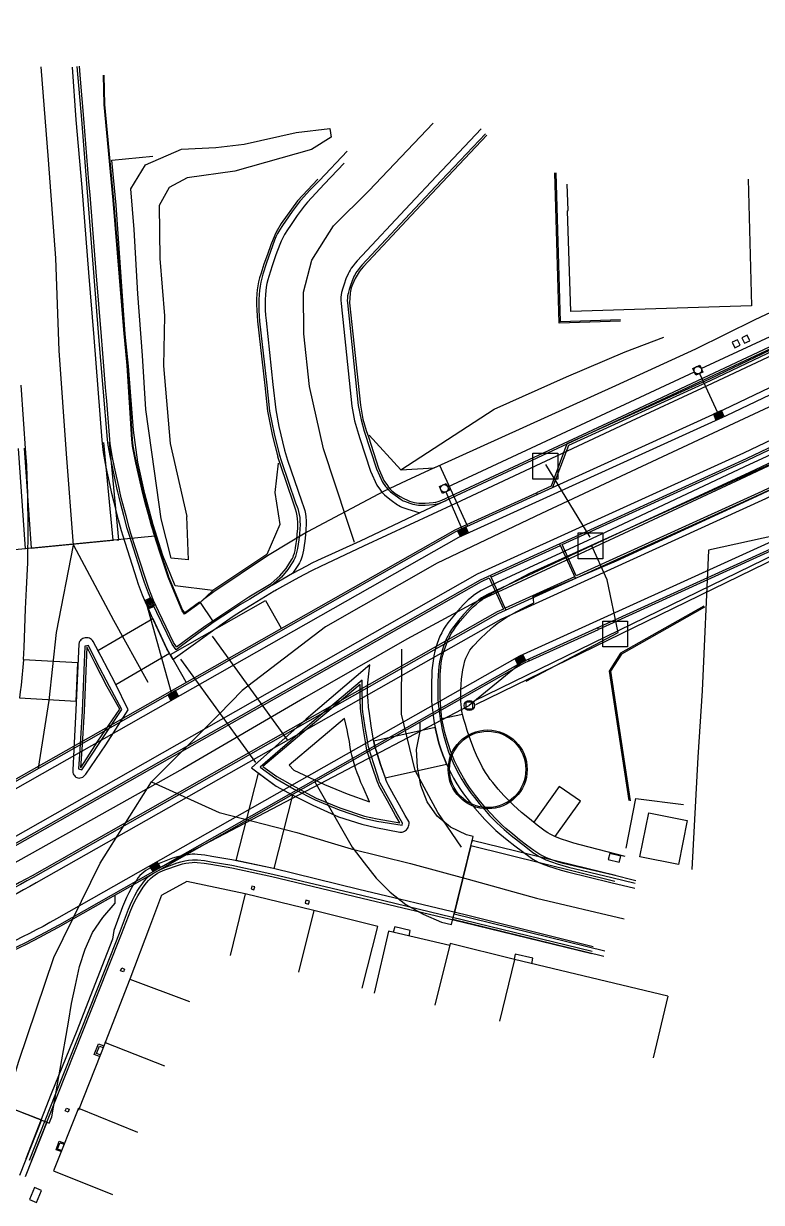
# Model space of a CAD drawing. Header units: millimetres. Extents: x 229854 to 231132, y 144419 to 144704.
# Drawn here: x 230903.6 to 230961.6, y 144539.5 to 144632.2 of the extents above; entities that cross this region are included whole.
import ezdxf

# ---------------------------------------------------------------- set-up
doc = ezdxf.new("R2010")
doc.units = ezdxf.units.MM
for name, color, linetype in [('Fond de plan1', 7, 'Continuous'), ('G - Bde contrebutage', 191, 'Continuous'), ('G - Bordure', 40, 'Continuous'), ('G - CV', 151, 'Continuous'), ('G - Eg2302 - Av', 1, 'Continuous'), ('G - Egout Ext', 134, 'Continuous'), ('G - Egout_EP', 5, 'Continuous'), ('G - Elec - CT', 62, 'Continuous'), ('G - Elec - gaine', 191, 'Continuous'), ('G - FE', 160, 'Continuous'), ('G - revêtement', 252, 'Continuous')]:
    doc.layers.add(name, color=color, linetype=linetype)

msp = doc.modelspace()

# ---------------------------------------------------------------- linework, layer by layer
at = {"layer": 'Fond de plan1'}
for points in [[(230930.772, 144599.841), (230933.266, 144597.113), (230935.87, 144597.249), (230950.134, 144603.734), (230956.421, 144606.608), (230961.1, 144608.925), (230970.25, 144613.21), (230976.084, 144615.968), (230978.22, 144616.982), (230980.353, 144618.002), (230981.049, 144618.339), (230981.741, 144618.682), (230986.482, 144621.057), (230986.735, 144621.184), (230987.004, 144621.321), (230993.024, 144624.432), (230993.951, 144624.921), (230994.87, 144625.427), (230997.244, 144626.769), (230999.61, 144628.126), (231008.423, 144633.222), (231014.998, 144637.038), (231023.722, 144642.141)], [(230930.772, 144599.841), (230933.266, 144597.113), (230935.87, 144597.249), (230950.134, 144603.734), (230956.421, 144606.608), (230961.1, 144608.925), (230970.25, 144613.21), (230976.084, 144615.968), (230978.22, 144616.982), (230980.353, 144618.002), (230981.049, 144618.339), (230981.741, 144618.682), (230986.482, 144621.057), (230986.735, 144621.184), (230987.004, 144621.321), (230993.024, 144624.432), (230993.951, 144624.921), (230994.87, 144625.427), (230997.244, 144626.769), (230999.61, 144628.126), (231008.423, 144633.222), (231014.998, 144637.038), (231023.722, 144642.141)], [(230907.538, 144591.17), (230906.992, 144598.356), (230906.42, 144606.476), (230906.152, 144613.731), (230905.582, 144621.471), (230904.987, 144628.771)], [(230962.501, 144606.135), (230956.877, 144603.493), (230951.351, 144600.933), (230937.552, 144594.454), (230930.324, 144591.094), (230926.956, 144589.502), (230926.291, 144589.183), (230925.63, 144588.855), (230925.284, 144588.676), (230924.942, 144588.488), (230923.498, 144587.672), (230923.381, 144587.605), (230923.302, 144587.558), (230921.592, 144586.525), (230920.875, 144586.08), (230920.168, 144585.618), (230919.218, 144584.969), (230918.279, 144584.303), (230917.112, 144583.461), (230915.376, 144582.189), (230914.864, 144583.024), (230913.663, 144585.636), (230913.423, 144586.17), (230913.193, 144586.707), (230912.972, 144587.249), (230912.81, 144587.669), (230912.657, 144588.093), (230912.515, 144588.52), (230911.435, 144591.901), (230911.311, 144592.32), (230911.082, 144593.167), (230910.86, 144594.016), (230910.705, 144594.636), (230910.556, 144595.257), (230910.502, 144595.502), (230910.113, 144597.323), (230910.001, 144597.895), (230909.906, 144598.469), (230909.843, 144598.948), (230909.797, 144599.429), (230909.168, 144607.512), (230908.735, 144612.612), (230908.208, 144619.299), (230907.758, 144624.605), (230907.466, 144628.768)], [(230962.298, 144606.619), (230956.652, 144603.975), (230951.122, 144601.363), (230936.828, 144594.69), (230934.749, 144593.73), (230930.052, 144591.493), (230926.705, 144589.97), (230926.266, 144589.763), (230925.832, 144589.545), (230925.288, 144589.254), (230924.75, 144588.952), (230923.23, 144588.077), (230923.132, 144588.019), (230923.072, 144587.983), (230921.385, 144586.951), (230920.672, 144586.509), (230919.964, 144586.06), (230919.261, 144585.603), (230918.837, 144585.32), (230918.418, 144585.029), (230918.004, 144584.73), (230916.825, 144583.864), (230915.594, 144582.949), (230915.281, 144583.389), (230914.095, 144585.888), (230913.861, 144586.394), (230913.637, 144586.905), (230913.423, 144587.419), (230913.264, 144587.827), (230913.115, 144588.238), (230912.977, 144588.652), (230911.909, 144592.015), (230911.764, 144592.503), (230911.491, 144593.504), (230911.226, 144594.506), (230911.116, 144594.946), (230911.013, 144595.387), (230910.978, 144595.547), (230910.599, 144597.348), (230910.425, 144598.199), (230910.263, 144599.053), (230910.229, 144599.264), (230910.206, 144599.477), (230909.536, 144607.568), (230909.132, 144612.617), (230908.604, 144619.28), (230908.183, 144624.645), (230907.82, 144628.804)], [(230915.398, 144583.519), (230914.241, 144585.933), (230914.03, 144586.386), (230913.829, 144586.844), (230913.639, 144587.306), (230913.46, 144587.773), (230913.291, 144588.244), (230913.133, 144588.719), (230912.056, 144592.109), (230911.92, 144592.567), (230911.665, 144593.497), (230911.417, 144594.429), (230911.295, 144594.912), (230911.179, 144595.396), (230911.142, 144595.565), (230910.768, 144597.326), (230910.614, 144598.087), (230910.475, 144598.851), (230910.427, 144599.173), (230910.394, 144599.496), (230910.149, 144602.534), (230910.052, 144603.569), (230909.813, 144606.578), (230909.741, 144607.588), (230909.322, 144612.678), (230908.847, 144618.725), (230908.755, 144619.755), (230908.361, 144624.723), (230908.087, 144627.816), (230908.012, 144628.833)], [(230916.085, 144586.016), (230915.61, 144587.148), (230915.296, 144587.901), (230914.988, 144588.658), (230914.924, 144588.824), (230914.866, 144588.992), (230914.356, 144590.549), (230913.852, 144592.107), (230913.76, 144592.401), (230913.673, 144592.697), (230913.42, 144593.599), (230913.173, 144594.504), (230913.033, 144595.041), (230912.899, 144595.58), (230912.846, 144595.81), (230912.437, 144597.659), (230912.301, 144598.313), (230912.178, 144598.97), (230912.14, 144599.227), (230912.117, 144599.486), (230911.75, 144605.302), (230911.491, 144608.098), (230910.661, 144618.308), (230909.958, 144625.823), (230909.906, 144628.122)], [(230916.133, 144586.036), (230915.658, 144587.168), (230915.344, 144587.921), (230915.036, 144588.677), (230914.973, 144588.842), (230914.915, 144589.009), (230914.406, 144590.565), (230913.902, 144592.123), (230913.81, 144592.416), (230913.723, 144592.711), (230913.47, 144593.613), (230913.223, 144594.517), (230913.083, 144595.054), (230912.95, 144595.592), (230912.897, 144595.821), (230912.488, 144597.67), (230912.352, 144598.323), (230912.229, 144598.979), (230912.192, 144599.233), (230912.169, 144599.49), (230911.802, 144605.306), (230911.543, 144608.103), (230910.713, 144618.312), (230910.009, 144625.826), (230909.958, 144628.123)], [(230916.579, 144590.037), (230915.205, 144590.153), (230914.431, 144593.263), (230913.905, 144596.991), (230913.225, 144601.844), (230912.958, 144606.096), (230912.583, 144610.934), (230912.299, 144616.001), (230912.04, 144619.186), (230913.196, 144621.077), (230916.027, 144622.324), (230918.725, 144622.455), (230920.938, 144622.697), (230925.042, 144623.618), (230927.67, 144623.937)], [(230927.67, 144623.937), (230927.785, 144623.248), (230926.237, 144622.277), (230920.223, 144620.573), (230916.46, 144620.07), (230915.055, 144619.287), (230914.282, 144617.874), (230914.315, 144613.726), (230914.679, 144609.198), (230914.598, 144605.286), (230915.141, 144599.172), (230916.453, 144593.441)], [(230929.607, 144591.395), (230929.035, 144593.112), (230927.187, 144598.765), (230926.067, 144603.668), (230925.646, 144607.786), (230925.603, 144611.065), (230926.266, 144613.596), (230927.957, 144616.285), (230930.751, 144619.045), (230935.788, 144624.344)], [(230939.562, 144623.9), (230936.065, 144620.18), (230933.977, 144617.989), (230929.833, 144613.532), (230929.666, 144613.344), (230929.507, 144613.148), (230929.357, 144612.946), (230929.267, 144612.808), (230929.186, 144612.665), (230929.115, 144612.516), (230928.946, 144612.11), (230928.793, 144611.697), (230928.689, 144611.378), (230928.6, 144611.054), (230928.564, 144610.868), (230928.546, 144610.68), (230928.543, 144610.432), (230928.56, 144610.184), (230929.404, 144602.104), (230929.626, 144600.946), (230929.918, 144599.914), (230930.03, 144599.575), (230930.884, 144597.012), (230931.368, 144595.9), (230931.649, 144595.5), (230931.735, 144595.387), (230931.831, 144595.282), (230931.981, 144595.137), (230932.14, 144595.001), (230932.501, 144594.721), (230933.003, 144594.36), (230933.111, 144594.29), (230933.225, 144594.229), (230933.343, 144594.175), (230933.579, 144594.084), (230933.818, 144594.001), (230934.06, 144593.927), (230934.749, 144593.73)], [(231007.217, 144623.541), (230999.4, 144619.505), (230983.911, 144612.273), (230975.995, 144608.569), (230968.046, 144604.793), (230960.214, 144601.12), (230952.185, 144597.37), (230944.316, 144593.681), (230936.114, 144589.777), (230927.331, 144584.759), (230920.786, 144579.763), (230918.97, 144577.89), (230913.668, 144572.591), (230918.987, 144570.169), (230925.079, 144568.589), (230929.362, 144567.316), (230934.026, 144566.171), (230938.539, 144564.917), (230943.903, 144563.433), (230950.812, 144561.822)], [(230939.913, 144623.528), (230936.43, 144619.845), (230934.36, 144617.643), (230930.203, 144613.189), (230930.061, 144613.03), (230929.926, 144612.865), (230929.798, 144612.694), (230929.723, 144612.582), (230929.656, 144612.464), (230929.597, 144612.343), (230929.44, 144611.966), (230929.297, 144611.583), (230929.196, 144611.274), (230929.11, 144610.96), (230929.074, 144610.78), (230929.053, 144610.597), (230929.049, 144610.413), (230929.06, 144610.231), (230929.909, 144602.169), (230930.129, 144601.034), (230930.366, 144600.147), (230931.35, 144597.191), (230931.805, 144596.145), (230932.051, 144595.795), (230932.119, 144595.707), (230932.188, 144595.63), (230932.317, 144595.507), (230932.455, 144595.388), (230932.799, 144595.121), (230933.283, 144594.773), (230933.366, 144594.72), (230933.447, 144594.675), (230933.536, 144594.635), (230933.75, 144594.552), (230933.972, 144594.475), (230934.201, 144594.405), (230934.646, 144594.33), (230935.167, 144594.328), (230935.822, 144594.379), (230936.228, 144594.468), (230936.828, 144594.69)], [(230940.013, 144623.412), (230936.516, 144619.705), (230934.461, 144617.526), (230930.317, 144613.087), (230930.144, 144612.888), (230929.987, 144612.676), (230929.823, 144612.419), (230929.675, 144612.152), (230929.56, 144611.913), (230929.456, 144611.67), (230929.364, 144611.421), (230929.322, 144611.28), (230929.292, 144611.136), (230929.274, 144610.989), (230929.214, 144610.232), (230930.076, 144602.19), (230930.282, 144601.081), (230930.525, 144600.196), (230930.706, 144599.692), (230931.508, 144597.239), (230931.917, 144596.256), (230932.196, 144595.861), (230932.295, 144595.73), (230932.403, 144595.606), (230932.52, 144595.49), (230932.649, 144595.377), (230932.785, 144595.273), (230932.928, 144595.178), (230933.205, 144595.015), (230933.488, 144594.862), (230933.777, 144594.722), (230933.947, 144594.651), (230934.121, 144594.593), (230934.298, 144594.547), (230934.478, 144594.514), (230934.659, 144594.494), (230934.84, 144594.487), (230935.161, 144594.492), (230935.481, 144594.51), (230935.8, 144594.541), (230935.992, 144594.573), (230936.179, 144594.624), (230936.474, 144594.73), (230936.763, 144594.854), (230951.025, 144601.497), (230956.59, 144604.124), (230962.226, 144606.765)], [(230929.034, 144622.159), (230926.857, 144619.86), (230926.118, 144619.076), (230925.383, 144618.288), (230925.317, 144618.213), (230925.255, 144618.135), (230924.716, 144617.401), (230924.188, 144616.659), (230923.948, 144616.304), (230923.719, 144615.942), (230923.575, 144615.688), (230923.447, 144615.425), (230923.336, 144615.155), (230923.012, 144614.268), (230922.705, 144613.375), (230922.415, 144612.476), (230922.326, 144612.165), (230922.252, 144611.851), (230922.192, 144611.533), (230922.147, 144611.213), (230922.117, 144610.891), (230922.096, 144610.473), (230922.089, 144610.055), (230922.098, 144609.637), (230922.121, 144609.219), (230922.16, 144608.803), (230922.719, 144603.76), (230922.934, 144601.723), (230923.293, 144599.929), (230923.697, 144598.34), (230923.887, 144597.769), (230924.985, 144594.52), (230925.156, 144594.055), (230925.225, 144593.828), (230925.277, 144593.596), (230925.311, 144593.361), (230925.333, 144593.067), (230925.337, 144592.772), (230925.322, 144592.477), (230925.283, 144592.037), (230925.235, 144591.599), (230925.192, 144591.265), (230925.139, 144590.933), (230925.097, 144590.718), (230925.042, 144590.506), (230924.976, 144590.297), (230924.919, 144590.15), (230924.851, 144590.009), (230924.772, 144589.873), (230924.389, 144589.271), (230923.881, 144588.678), (230923.132, 144588.019)], [(230923.63, 144597.638), (230923.353, 144595.324), (230923.743, 144592.796), (230922.718, 144590.441), (230918.484, 144587.611), (230915.523, 144587.99), (230914.564, 144590.37), (230913.792, 144592.793), (230913.133, 144595.231), (230912.584, 144597.7), (230912.249, 144600.225), (230911.861, 144605.262), (230911.608, 144607.778), (230910.88, 144617.903), (230910.556, 144621.449), (230913.77, 144621.767)], [(230928.81, 144621.211), (230927.229, 144619.55), (230926.573, 144618.853), (230925.924, 144618.148), (230925.794, 144617.998), (230925.672, 144617.841), (230925.123, 144617.085), (230924.585, 144616.321), (230924.344, 144615.961), (230924.115, 144615.594), (230923.976, 144615.346), (230923.852, 144615.09), (230923.744, 144614.827), (230923.44, 144613.993), (230923.153, 144613.152), (230922.881, 144612.307), (230922.802, 144612.029), (230922.737, 144611.748), (230922.685, 144611.463), (230922.646, 144611.177), (230922.621, 144610.889), (230922.602, 144610.48), (230922.597, 144610.07), (230922.606, 144609.66), (230922.628, 144609.25), (230922.664, 144608.842), (230923.193, 144603.814), (230923.436, 144601.822), (230923.665, 144600.502), (230924.107, 144598.655)], [(230950.514, 144608.788), (230945.703, 144608.643), (230945.353, 144620.459)], [(230950.511, 144608.886), (230945.798, 144608.745), (230945.452, 144620.462)], [(230926.743, 144619.966), (230925.138, 144618.238), (230923.845, 144616.48), (230923.452, 144615.785), (230923.346, 144615.54), (230923.052, 144614.785), (230922.77, 144614.026), (230922.502, 144613.261), (230922.248, 144612.492), (230922.158, 144612.187), (230922.083, 144611.879), (230922.024, 144611.568), (230921.979, 144611.254), (230921.95, 144610.938), (230921.928, 144610.509), (230921.922, 144610.08), (230921.931, 144609.651), (230921.956, 144609.223), (230921.996, 144608.796), (230922.561, 144603.731), (230922.787, 144601.71), (230923.18, 144599.739), (230923.587, 144598.121)], [(230960.549, 144619.96), (230960.802, 144609.985), (230946.601, 144609.557), (230946.359, 144617.456), (230946.4, 144617.494), (230946.336, 144619.573)], [(230933.266, 144597.113), (230940.596, 144601.873), (230946.283, 144604.428), (230950.875, 144606.385), (230953.917, 144607.531)], [(230903.605, 144582.202), (230903.657, 144583.14), (230903.778, 144586.169), (230903.846, 144587.74), (230903.926, 144589.309), (230903.947, 144589.787), (230903.955, 144590.265), (230903.966, 144592.155), (230903.966, 144592.24), (230903.966, 144592.405), (230903.944, 144595.256), (230903.933, 144595.901), (230903.91, 144596.546), (230903.863, 144597.482), (230903.804, 144598.417), (230903.435, 144603.759)], [(230968.359, 144601.082), (230960.26, 144597.329), (230949.355, 144592.205), (230940.83, 144588.245), (230939.768, 144587.723), (230939.559, 144587.613), (230939.355, 144587.494), (230939.156, 144587.364), (230938.965, 144587.226), (230938.75, 144587.055), (230938.543, 144586.875), (230938.344, 144586.687), (230938.152, 144586.491), (230937.734, 144586.029), (230937.331, 144585.555), (230936.943, 144585.069), (230936.767, 144584.825), (230936.607, 144584.569), (230936.464, 144584.304), (230936.332, 144584.024), (230936.213, 144583.738), (230936.108, 144583.447), (230936.017, 144583.151), (230935.939, 144582.852), (230935.859, 144582.476), (230935.792, 144582.098), (230935.74, 144581.718), (230935.702, 144581.336), (230935.679, 144580.952), (230935.661, 144580.414), (230935.655, 144579.875), (230935.66, 144579.336), (230935.673, 144578.966), (230935.697, 144578.597), (230935.732, 144578.228), (230935.785, 144577.807), (230935.85, 144577.387), (230935.927, 144576.969), (230936.023, 144576.517), (230936.13, 144576.068), (230936.25, 144575.621), (230936.39, 144575.159), (230936.549, 144574.703), (230936.726, 144574.255), (230936.921, 144573.813), (230937.152, 144573.341), (230937.401, 144572.878), (230937.667, 144572.424), (230937.949, 144571.98), (230938.186, 144571.635), (230938.433, 144571.297), (230938.691, 144570.966), (230939.069, 144570.507), (230939.457, 144570.056), (230939.855, 144569.613), (230940.135, 144569.318), (230940.425, 144569.032), (230940.725, 144568.755), (230941.033, 144568.489), (230941.614, 144568.013), (230942.203, 144567.548), (230942.801, 144567.094), (230943.406, 144566.65), (230943.63, 144566.499), (230943.863, 144566.363), (230944.105, 144566.242), (230944.353, 144566.136), (230944.845, 144565.954), (230945.343, 144565.788), (230945.846, 144565.638), (230946.353, 144565.504), (230949.761, 144564.665), (230951.631, 144564.208)], [(230968.588, 144600.647), (230960.646, 144596.906), (230949.528, 144591.739), (230941.186, 144587.83), (230940.051, 144587.296), (230939.82, 144587.176), (230939.598, 144587.041), (230939.387, 144586.889), (230939.11, 144586.662), (230938.844, 144586.421), (230938.592, 144586.167), (230938.186, 144585.721), (230937.794, 144585.262), (230937.417, 144584.792), (230937.242, 144584.552), (230937.084, 144584.301), (230936.941, 144584.041), (230936.817, 144583.781), (230936.705, 144583.516), (230936.605, 144583.245), (230936.517, 144582.971), (230936.442, 144582.692), (230936.365, 144582.35), (230936.301, 144582.005), (230936.251, 144581.658), (230936.213, 144581.309), (230936.188, 144580.96), (230936.168, 144580.452), (230936.159, 144579.944), (230936.161, 144579.436), (230936.172, 144579.073), (230936.195, 144578.71), (230936.229, 144578.348), (230936.28, 144577.94), (230936.342, 144577.534), (230936.416, 144577.129), (230936.509, 144576.686), (230936.613, 144576.246), (230936.729, 144575.809), (230936.863, 144575.365), (230937.013, 144574.926), (230937.18, 144574.493), (230937.364, 144574.067), (230937.575, 144573.626), (230937.802, 144573.192), (230938.045, 144572.768), (230938.304, 144572.353), (230938.536, 144572.007), (230938.779, 144571.669), (230939.033, 144571.34), (230939.421, 144570.864), (230939.82, 144570.397), (230940.229, 144569.939), (230940.504, 144569.646), (230940.789, 144569.362), (230941.082, 144569.087), (230941.384, 144568.821), (230941.935, 144568.358), (230942.495, 144567.904), (230943.063, 144567.46), (230943.638, 144567.026), (230943.877, 144566.859), (230944.127, 144566.708), (230944.385, 144566.572), (230944.651, 144566.453), (230945.086, 144566.284), (230945.526, 144566.131), (230945.972, 144565.996), (230946.423, 144565.878), (230949.836, 144565.057), (230951.676, 144564.617)], [(230951.717, 144564.81), (230949.863, 144565.268), (230946.466, 144566.057), (230946.014, 144566.171), (230945.567, 144566.303), (230945.126, 144566.452), (230944.691, 144566.618), (230944.429, 144566.733), (230944.176, 144566.865), (230943.932, 144567.012), (230943.698, 144567.175), (230943.139, 144567.598), (230942.588, 144568.03), (230942.045, 144568.472), (230941.509, 144568.923), (230941.213, 144569.186), (230940.924, 144569.457), (230940.645, 144569.738), (230940.374, 144570.026), (230939.945, 144570.508), (230939.526, 144570.999), (230939.119, 144571.5), (230938.881, 144571.809), (230938.655, 144572.128), (230938.44, 144572.454), (230938.179, 144572.883), (230937.933, 144573.32), (230937.701, 144573.766), (230937.484, 144574.219), (230937.312, 144574.615), (230937.156, 144575.018), (230937.015, 144575.426), (230936.89, 144575.84), (230936.725, 144576.452), (230936.572, 144577.067), (230936.524, 144577.294), (230936.488, 144577.524), (230936.453, 144577.815), (230936.398, 144578.364), (230936.364, 144578.815), (230936.348, 144579.267), (230936.342, 144580.124), (230936.353, 144580.981), (230936.367, 144581.293), (230936.394, 144581.604), (230936.435, 144581.914), (230936.489, 144582.222), (230936.556, 144582.527), (230936.635, 144582.823), (230936.727, 144583.114), (230936.831, 144583.401), (230936.948, 144583.683), (230937.078, 144583.96), (230937.222, 144584.229), (230937.383, 144584.488), (230937.561, 144584.737), (230937.928, 144585.2), (230938.309, 144585.651), (230938.706, 144586.089), (230938.943, 144586.33), (230939.192, 144586.557), (230939.453, 144586.772), (230939.641, 144586.907), (230939.839, 144587.027), (230940.045, 144587.132), (230941.246, 144587.684), (230960.353, 144596.571), (230968.641, 144600.492)], [(230915.634, 144583.193), (230916.742, 144584.005), (230917.947, 144584.879), (230921.313, 144587.109), (230923.058, 144588.173), (230923.75, 144588.78), (230924.254, 144589.348), (230924.674, 144590.022), (230924.736, 144590.13), (230924.789, 144590.244), (230924.832, 144590.361), (230924.892, 144590.567), (230924.943, 144590.775), (230924.983, 144590.986), (230925.032, 144591.302), (230925.073, 144591.62), (230925.12, 144592.051), (230925.158, 144592.483), (230925.171, 144592.735), (230925.167, 144592.988), (230925.147, 144593.24), (230925.11, 144593.501), (230925.057, 144593.759), (230924.989, 144594.014), (230924.824, 144594.474), (230923.813, 144597.498), (230923.587, 144598.121)], [(230924.107, 144598.655), (230924.358, 144597.865), (230925.461, 144594.67), (230925.634, 144594.146), (230925.706, 144593.901), (230925.759, 144593.652), (230925.794, 144593.4), (230925.816, 144593.088), (230925.819, 144592.774), (230925.803, 144592.461), (230925.76, 144591.984), (230925.708, 144591.507), (230925.66, 144591.147), (230925.604, 144590.788), (230925.557, 144590.554), (230925.498, 144590.323), (230925.426, 144590.095), (230925.367, 144589.945), (230925.296, 144589.8), (230925.213, 144589.662), (230924.75, 144588.952)], [(230950.874, 144566.709), (230947.336, 144567.633), (230946.849, 144567.768), (230946.367, 144567.917), (230945.889, 144568.081), (230945.417, 144568.26), (230945.202, 144568.353), (230944.994, 144568.459), (230944.793, 144568.58), (230944.601, 144568.713), (230943.974, 144569.186), (230943.356, 144569.672), (230942.747, 144570.169), (230942.426, 144570.446), (230942.114, 144570.735), (230941.813, 144571.034), (230941.355, 144571.518), (230940.91, 144572.012), (230940.476, 144572.517), (230940.273, 144572.773), (230940.083, 144573.039), (230939.906, 144573.315), (230939.684, 144573.698), (230939.477, 144574.09), (230939.287, 144574.49), (230939.047, 144575.042), (230938.824, 144575.601), (230938.617, 144576.167), (230938.465, 144576.621), (230938.324, 144577.078), (230938.213, 144577.472), (230938.113, 144577.869), (230938.058, 144578.132), (230938.016, 144578.397), (230937.987, 144578.664), (230937.971, 144578.932), (230937.964, 144579.363), (230937.971, 144579.794), (230937.99, 144580.224), (230938.024, 144580.654), (230938.066, 144581.016), (230938.126, 144581.376), (230938.203, 144581.733), (230938.296, 144582.085), (230938.37, 144582.306), (230938.46, 144582.521), (230938.566, 144582.729), (230938.687, 144582.928), (230938.805, 144583.09), (230938.937, 144583.243), (230939.462, 144583.786), (230939.999, 144584.318), (230940.267, 144584.566), (230940.546, 144584.801), (230940.835, 144585.024), (230941.134, 144585.234), (230941.541, 144585.496), (230941.956, 144585.745), (230942.38, 144585.979), (230942.811, 144586.2), (230943.714, 144586.642), (230943.655, 144587.179), (230950.2, 144589.954), (230961.214, 144595.022), (230969.262, 144598.821)], [(230923.63, 144597.638), (230923.353, 144595.324), (230923.743, 144592.796), (230922.718, 144590.441), (230918.484, 144587.611), (230917.486, 144586.665)], [(230916.579, 144590.037), (230916.453, 144593.441)], [(230970.027, 144593.156), (230964.932, 144592.443), (230957.426, 144590.786), (230956.926, 144579.739)], [(230906.196, 144584.309), (230907.538, 144591.17), (230910.672, 144585.29), (230913.38, 144580.419)], [(230916.085, 144586.016), (230916.247, 144585.775)], [(230916.127, 144586.051), (230916.26, 144585.865)], [(230916.247, 144585.775), (230917.486, 144586.665)], [(230916.261, 144585.866), (230917.448, 144586.719)], [(230917.486, 144586.665), (230918.469, 144585.236)], [(230904.782, 144573.649), (230905.626, 144578.984), (230906.196, 144584.309)], [(230915.634, 144583.193), (230915.398, 144583.519)], [(230924.345, 144575.889), (230918.47, 144584.027)], [(230921.853, 144574.09), (230915.978, 144582.228)], [(230938.024, 144567.436), (230936.156, 144570.157), (230934.387, 144573.471), (230933.312, 144577.901), (230933.326, 144583.002)], [(230956.926, 144579.739), (230956.589, 144574.518)], [(230938.113, 144577.869), (230936.488, 144577.524)], [(230956.589, 144574.518), (230956.106, 144565.68)], [(230900.941, 144543.108), (230903.253, 144550.631), (230905.994, 144558.767), (230909.626, 144566.182), (230913.668, 144572.591)], [(230945.381, 144568.275), (230947.378, 144571.061), (230945.696, 144572.221), (230943.698, 144569.402)], [(230950.954, 144567.369), (230951.725, 144571.257), (230955.464, 144570.806)], [(230948.365, 144559.62), (230938.297, 144562.123), (230929.944, 144564.112), (230923.264, 144565.767), (230919.972, 144566.457), (230918.41, 144566.722), (230917.849, 144566.808), (230917.286, 144566.876), (230917.075, 144566.888), (230916.865, 144566.882), (230916.549, 144566.851), (230916.235, 144566.804), (230915.924, 144566.742), (230915.616, 144566.664), (230915.313, 144566.57), (230914.917, 144566.429), (230914.528, 144566.272), (230914.144, 144566.101), (230913.768, 144565.916), (230913.398, 144565.716), (230913.224, 144565.608), (230913.058, 144565.487), (230912.903, 144565.354), (230912.758, 144565.209), (230912.624, 144565.053), (230912.503, 144564.888), (230912.285, 144564.55), (230912.08, 144564.204), (230911.888, 144563.851), (230911.711, 144563.49), (230911.547, 144563.123), (230911.398, 144562.749), (230910.697, 144560.889), (230910.604, 144560.215), (230909.767, 144558.062), (230907.798, 144553.008), (230905.797, 144548.057), (230903.781, 144542.939)], [(230904.08, 144542.853), (230906.148, 144548.08), (230908.111, 144553.005), (230910.082, 144557.965), (230911.159, 144560.671), (230911.869, 144562.569), (230912.014, 144562.931), (230912.176, 144563.286), (230912.353, 144563.634), (230912.546, 144563.974), (230912.754, 144564.304), (230912.977, 144564.624), (230913.119, 144564.804), (230913.275, 144564.972), (230913.444, 144565.127), (230913.624, 144565.269), (230913.814, 144565.396), (230914.014, 144565.508), (230914.421, 144565.705), (230914.835, 144565.887), (230915.255, 144566.052), (230915.682, 144566.202), (230915.975, 144566.29), (230916.273, 144566.36), (230916.574, 144566.414), (230916.877, 144566.451), (230917.079, 144566.46), (230917.282, 144566.45), (230917.822, 144566.387), (230918.361, 144566.304), (230919.991, 144566.025), (230923.187, 144565.334), (230930.179, 144563.674), (230938.174, 144561.737), (230948.29, 144559.271)], [(230904.239, 144542.797), (230906.296, 144547.994), (230908.269, 144552.944), (230910.227, 144557.911), (230911.312, 144560.613), (230912.048, 144562.483), (230912.209, 144562.866), (230912.387, 144563.24), (230912.583, 144563.606), (230912.795, 144563.963), (230913.024, 144564.309), (230913.268, 144564.644), (230913.418, 144564.824), (230913.582, 144564.99), (230913.759, 144565.142), (230913.948, 144565.279), (230914.148, 144565.399), (230914.357, 144565.502), (230914.726, 144565.659), (230915.099, 144565.803), (230915.477, 144565.936), (230915.859, 144566.057), (230916.105, 144566.124), (230916.353, 144566.178), (230916.604, 144566.22), (230916.857, 144566.25), (230917.054, 144566.258), (230917.251, 144566.248), (230917.794, 144566.183), (230918.335, 144566.099), (230919.985, 144565.814), (230923.128, 144565.134), (230930.218, 144563.446), (230938.159, 144561.541), (230948.256, 144559.078)], [(230930.222, 144556.351), (230931.44, 144561.201), (230926.42, 144562.461), (230921.032, 144563.786), (230916.452, 144564.745), (230914.487, 144563.665)], [(230914.459, 144563.658), (230913.515, 144561.166), (230911.976, 144557.057), (230910.027, 144552.084), (230910.047, 144552.139), (230907.928, 144546.772), (230907.94, 144546.918), (230905.957, 144542.007)], [(230921.032, 144563.786), (230919.838, 144558.93)], [(230926.42, 144562.461), (230925.227, 144557.606)], [(230933.911, 144560.459), (230933.987, 144560.897), (230932.777, 144561.186), (230932.651, 144560.755)], [(230937.094, 144559.709), (230932.298, 144560.838), (230931.152, 144555.971)], [(230937.134, 144559.872), (230935.939, 144555.017)], [(230942.196, 144558.625), (230937.134, 144559.872)], [(230943.555, 144558.282), (230943.622, 144558.726), (230942.241, 144559.033), (230942.166, 144558.633)], [(230942.196, 144558.625), (230941.001, 144553.77)], [(230954.229, 144555.735), (230942.192, 144558.607)], [(230911.976, 144557.057), (230916.658, 144555.303)], [(230954.229, 144555.735), (230953.069, 144550.872)], [(230909.59, 144550.981), (230909.16, 144551.15), (230909.497, 144551.99), (230909.924, 144551.827)], [(230909.641, 144551.11), (230909.34, 144551.228), (230909.574, 144551.812), (230909.873, 144551.698)], [(230910.027, 144552.084), (230914.682, 144550.26)], [(230907.94, 144546.918), (230912.576, 144545.046)], [(230906.565, 144543.514), (230906.172, 144543.65), (230906.424, 144544.321), (230906.83, 144544.169)], [(230906.598, 144543.594), (230906.284, 144543.703), (230906.474, 144544.21), (230906.797, 144544.089)], [(230905.957, 144542.007), (230910.593, 144540.135)]]:
    msp.add_lwpolyline(points, dxfattribs=at)
for points in [[(230959.924, 144606.912), (230959.713, 144607.336), (230959.295, 144607.129), (230959.506, 144606.704)], [(230960.667, 144607.253), (230960.461, 144607.684), (230960.053, 144607.489), (230960.259, 144607.058)], [(230915.083, 144582.667), (230910.876, 144580.217), (230910.816, 144580.342), (230909.719, 144582.43), (230909.461, 144582.912), (230913.763, 144585.418), (230914.864, 144583.024)], [(230911.831, 144578.242), (230910.816, 144580.342), (230909.719, 144582.43), (230909.09, 144583.603), (230909.033, 144583.689), (230908.962, 144583.763), (230908.878, 144583.824), (230908.785, 144583.868), (230908.68, 144583.896), (230908.573, 144583.907), (230908.465, 144583.898), (230908.36, 144583.871), (230908.277, 144583.836), (230908.199, 144583.791), (230908.128, 144583.736), (230908.065, 144583.672), (230908.023, 144583.615), (230907.992, 144583.553), (230907.971, 144583.486), (230907.962, 144583.416), (230907.719, 144578.223), (230907.564, 144575.112), (230907.479, 144573.494), (230907.481, 144573.401), (230907.495, 144573.309), (230907.523, 144573.219), (230907.563, 144573.135), (230907.608, 144573.067), (230907.664, 144573.008), (230907.728, 144572.958), (230907.8, 144572.92), (230907.888, 144572.891), (230907.979, 144572.879), (230908.071, 144572.886), (230908.16, 144572.909), (230908.262, 144572.956), (230908.356, 144573.019), (230908.438, 144573.094), (230908.508, 144573.182), (230910.066, 144575.481)], [(230911.345, 144578.268), (230910.38, 144580.069), (230909.357, 144582.024), (230908.722, 144583.297), (230908.436, 144583.234), (230908.219, 144578.145), (230908.046, 144575.116), (230907.934, 144573.595), (230908.2, 144573.521), (230909.6, 144575.667)], [(230911.172, 144578.279), (230910.189, 144580.041), (230909.232, 144581.882), (230908.594, 144583.191), (230908.386, 144578.14), (230908.199, 144575.092), (230908.089, 144573.715), (230908.145, 144573.724), (230909.451, 144575.773)], [(230907.892, 144581.925), (230903.602, 144582.175), (230903.416, 144580.178), (230903.359, 144579.647), (230903.297, 144579.173), (230907.751, 144578.914)], [(230921.516, 144573.678), (230923.45, 144572.233), (230924.71, 144571.564), (230926.331, 144570.748), (230928.366, 144569.828), (230930.202, 144569.249), (230931.301, 144569.001), (230933.178, 144568.635), (230933.27, 144568.625), (230933.362, 144568.631), (230933.451, 144568.653), (230933.535, 144568.691), (230933.624, 144568.749), (230933.703, 144568.819), (230933.77, 144568.901), (230933.825, 144568.991), (230933.865, 144569.084), (230933.893, 144569.182), (230933.91, 144569.282), (230933.91, 144569.342), (230933.897, 144569.402), (230933.872, 144569.457), (230933.596, 144569.938), (230933.143, 144570.734), (230932.699, 144571.535), (230932.264, 144572.341), (230932.18, 144572.509), (230932.105, 144572.68), (230932.039, 144572.856), (230931.667, 144573.944), (230931.307, 144575.036), (230931.241, 144575.258), (230931.186, 144575.483), (230931.134, 144575.741), (230931.089, 144576.001), (230930.937, 144576.973), (230930.792, 144577.946), (230930.727, 144578.454), (230930.677, 144578.963), (230930.643, 144579.474), (230930.635, 144579.769), (230930.644, 144580.064), (230930.669, 144580.358), (230930.825, 144581.777), (230925.819, 144577.508)], [(230922.2, 144573.743), (230923.429, 144572.853), (230924.871, 144572.012), (230926.534, 144571.153), (230928.416, 144570.37), (230930.333, 144569.729), (230931.365, 144569.477), (230933.361, 144569.165), (230933.382, 144569.325), (230932.997, 144570.013), (230932.316, 144571.241), (230931.644, 144572.474), (230931.591, 144572.583), (230931.548, 144572.696), (230931.2, 144573.753), (230930.864, 144574.813), (230930.791, 144575.067), (230930.728, 144575.325), (230930.661, 144575.652), (230930.601, 144575.981), (230930.455, 144576.861), (230930.317, 144577.742), (230930.279, 144578.043), (230930.256, 144578.346), (230930.231, 144578.963), (230930.222, 144579.581), (230930.219, 144580.574), (230925.913, 144576.953)], [(230922.424, 144573.78), (230923.51, 144572.992), (230924.953, 144572.175), (230926.596, 144571.301), (230928.472, 144570.532), (230930.396, 144569.87), (230931.386, 144569.662), (230933.177, 144569.361), (230932.848, 144569.934), (230932.199, 144571.084), (230931.566, 144572.242), (230931.472, 144572.436), (230931.394, 144572.637), (230931.036, 144573.695), (230930.69, 144574.757), (230930.621, 144574.992), (230930.564, 144575.23), (230930.499, 144575.557), (230930.442, 144575.885), (230930.296, 144576.833), (230930.158, 144577.782), (230930.121, 144578.089), (230930.098, 144578.397), (230930.072, 144578.991), (230930.059, 144579.586), (230930.051, 144580.241), (230925.808, 144576.657)], [(230924.473, 144573.887), (230924.85, 144573.486), (230927.257, 144572.379), (230929.05, 144571.644), (230930.806, 144571.004), (230930.288, 144572.155), (230930.124, 144572.531), (230929.97, 144572.911), (230929.825, 144573.294), (230929.698, 144573.658), (230929.581, 144574.025), (230929.473, 144574.395), (230929.399, 144574.688), (230929.336, 144574.985), (230929.287, 144575.284), (230929.213, 144575.749), (230929.126, 144576.212), (230929.027, 144576.673), (230928.823, 144577.562)], [(230936.854, 144573.966), (230936.726, 144574.255), (230936.549, 144574.703), (230936.39, 144575.159), (230936.25, 144575.621), (230936.13, 144576.068), (230936.023, 144576.517), (230935.952, 144576.85), (230931.127, 144575.784), (230931.134, 144575.741), (230931.186, 144575.483), (230931.241, 144575.258), (230931.307, 144575.036), (230931.667, 144573.944), (230932.024, 144572.899)], [(230924.75, 144571.544), (230923.281, 144565.762), (230923.264, 144565.767), (230920.32, 144566.384), (230922.068, 144573.265), (230923.45, 144572.233), (230924.71, 144571.564)], [(230955.743, 144569.551), (230955.07, 144566.08), (230952.045, 144566.687), (230952.738, 144570.133)], [(230949.545, 144566.47), (230950.417, 144566.26), (230950.533, 144566.743), (230949.662, 144566.953)], [(230921.485, 144564.158), (230921.716, 144564.094), (230921.778, 144564.317), (230921.547, 144564.382)], [(230926.076, 144563.204), (230925.804, 144563.268), (230925.74, 144563.039), (230926.009, 144562.954)], [(230911.231, 144557.716), (230911.327, 144557.947), (230911.54, 144557.864), (230911.455, 144557.635)], [(230906.895, 144546.715), (230906.976, 144546.928), (230907.203, 144546.851), (230907.12, 144546.619)], [(230904.091, 144539.737), (230904.638, 144539.518), (230905.015, 144540.463), (230904.468, 144540.681)]]:
    msp.add_lwpolyline(points, close=True, dxfattribs=at)
at = {"layer": 'G - Bde contrebutage'}
for points in [[(230902.631, 144568.111), (230939.287, 144588.917), (230960.205, 144598.441), (230974.105, 144605.077), (230979.953, 144607.842), (230981.38, 144608.526), (230984.413, 144610.031), (230987.436, 144611.564), (230990.445, 144613.121), (230993.44, 144614.705), (230996.42, 144616.314), (230999.386, 144617.948), (231002.337, 144619.608), (231005.271, 144621.292, -0.002821), (231021.234, 144630.616, -0.007944), (231029.683, 144635.31), (231044.426, 144643.496), (231053.326, 144648.463), (231056.298, 144650.146), (231056.544, 144649.711, -1.000026), (231058.023, 144647.101)], [(230836.337, 144545.309, 0.062957), (230841.948, 144545.671), (230843.008, 144545.975), (230848.098, 144547.751), (230895.164, 144564.176, 0.045148), (230902.878, 144567.677), (230939.515, 144588.471), (230960.416, 144597.988), (230974.32, 144604.625), (230980.168, 144607.39), (230981.6, 144608.077), (230984.638, 144609.584), (230987.664, 144611.119), (230990.677, 144612.678), (230993.675, 144614.264), (230996.659, 144615.875), (230999.629, 144617.511), (231002.584, 144619.174), (231005.522, 144620.86, -0.002821), (231021.484, 144630.183, -0.007947), (231029.922, 144634.871), (231044.669, 144643.059), (231053.572, 144648.027), (231056.544, 144649.711)], [(231058.023, 144647.101), (231055.042, 144645.412), (231046.128, 144640.438), (231031.358, 144632.237, 0.007967), (231022.982, 144627.584, 0.002824), (231007.033, 144618.267), (231004.066, 144616.565), (231001.088, 144614.89), (230998.096, 144613.241), (230995.089, 144611.618), (230992.068, 144610.02), (230989.032, 144608.449), (230985.983, 144606.903), (230982.915, 144605.381), (230981.458, 144604.682), (230975.607, 144601.916), (230961.684, 144595.269), (230940.88, 144585.796), (230904.358, 144565.067, -0.045147), (230896.153, 144561.344), (230849.086, 144544.919), (230843.917, 144543.115, 0.082602), (230837.694, 144540.153)], [(231058.023, 144647.101), (231058.27, 144646.666), (231055.287, 144644.976), (231046.371, 144640.001), (231031.597, 144631.798, 0.00797), (231023.232, 144627.15, 0.002825), (231007.285, 144617.835), (231004.313, 144616.13), (231001.331, 144614.453), (230998.335, 144612.802), (230995.325, 144611.177), (230992.3, 144609.577), (230989.26, 144608.004), (230986.207, 144606.456), (230983.134, 144604.931), (230981.673, 144604.23), (230975.822, 144601.464), (230961.895, 144594.816), (230941.107, 144585.35), (230904.605, 144564.633, -0.045147), (230896.317, 144560.872)]]:
    msp.add_lwpolyline(points, format="xyb", dxfattribs=at)
at = {"layer": 'G - Bordure'}
for points in [[(231063.202, 144645.262), (231063.279, 144645.133), (231060.62, 144643.516), (231057.199, 144641.577), (231048.268, 144636.593), (231033.464, 144628.373, 0.007996), (231025.18, 144623.772, 0.002829), (231009.248, 144614.466), (231006.24, 144612.739), (231003.228, 144611.046), (231000.203, 144609.378), (230997.163, 144607.737), (230994.108, 144606.122), (230991.039, 144604.533), (230987.955, 144602.969), (230984.844, 144601.426), (230983.349, 144600.709), (230977.496, 144597.941), (230963.544, 144591.281), (230948.792, 144584.564), (230948.73, 144584.701)], [(231014.193, 144633.937, 0.002139), (231002.048, 144626.821), (230999.176, 144625.173), (230998.852, 144624.991), (230998.219, 144622.73), (230996.824, 144621.946), (230994.541, 144622.586), (230993.355, 144621.932), (230990.423, 144620.35), (230987.478, 144618.792), (230984.518, 144617.26), (230981.544, 144615.752), (230978.574, 144614.279), (230977.201, 144613.62), (230972.693, 144611.488), (230971.912, 144609.282), (230970.468, 144608.593), (230968.255, 144609.376), (230957.5, 144604.242), (230946.297, 144599.14), (230945.057, 144595.829), (230943.902, 144595.303), (230943.964, 144595.167)], [(231014.213, 144633.775, 0.00213), (231002.124, 144626.692), (230999.25, 144625.043), (230998.98, 144624.891), (230998.347, 144622.63), (230996.844, 144621.785), (230994.559, 144622.425), (230993.427, 144621.801), (230990.494, 144620.217), (230987.547, 144618.659), (230984.587, 144617.126), (230981.612, 144615.618), (230978.64, 144614.144), (230977.266, 144613.485), (230972.813, 144611.379), (230972.033, 144609.174), (230970.477, 144608.431), (230968.264, 144609.214), (230957.563, 144604.106), (230946.415, 144599.03), (230945.176, 144595.718)], [(230847.217, 144551.945), (230847.167, 144552.087), (230849.9, 144553.041), (230851.437, 144556.225), (230867.127, 144561.7), (230870.311, 144560.163), (230893.714, 144568.331, 0.045148), (230900.706, 144571.503), (230937.513, 144592.394), (230938.442, 144592.817), (230938.504, 144592.68)], [(230943.27, 144582.214), (230943.332, 144582.078), (230942.881, 144581.873), (230906.53, 144561.241, -0.045147), (230897.602, 144557.19), (230851.055, 144540.946), (230851.006, 144541.087)]]:
    msp.add_lwpolyline(points, format="xyb", dxfattribs=at)
for points in [[(231003.992, 144616.696), (231001.015, 144615.021), (230998.024, 144613.373), (230995.018, 144611.75), (230991.998, 144610.153), (230988.964, 144608.582), (230985.915, 144607.037), (230982.849, 144605.516), (230981.393, 144604.817), (230975.543, 144602.051), (230961.621, 144595.405), (230947.043, 144588.767), (230945.924, 144591.224), (230960.48, 144597.852), (230974.384, 144604.49), (230980.232, 144607.255), (230981.665, 144607.942), (230984.705, 144609.45), (230987.733, 144610.985), (230990.747, 144612.546), (230993.746, 144614.132), (230996.731, 144615.743), (230999.702, 144617.38), (231002.658, 144619.043)], [(230910.949, 144591.592), (230911.099, 144591.607), (230910.364, 144599.274)], [(230903.915, 144590.918), (230903.766, 144590.904), (230903.225, 144598.781)], [(230938.442, 144592.817), (230943.902, 144595.303)], [(230940.327, 144588.676), (230945.788, 144591.162)], [(230945.726, 144591.299), (230946.969, 144588.568)], [(230940.265, 144588.812), (230941.508, 144586.082)], [(230946.907, 144588.705), (230941.446, 144586.219)], [(230916.386, 144580.403), (230915.152, 144582.577), (230922.631, 144586.822), (230923.865, 144584.648)], [(230957.073, 144586.401), (230950.515, 144582.701), (230949.627, 144581.29), (230951.167, 144571.111)], [(230957.122, 144586.314), (230950.586, 144582.626), (230949.731, 144581.268), (230951.271, 144571.094)], [(230943.332, 144582.078), (230948.792, 144584.564)], [(230950.121, 144565.205), (230938.87, 144567.98), (230938.834, 144567.835)], [(230949.215, 144558.837), (230937.337, 144561.767), (230937.373, 144561.912)], [(230905.293, 144545.892), (230905.433, 144545.837), (230903.729, 144541.53)]]:
    msp.add_lwpolyline(points, dxfattribs=at)
for points in [[(230941.31, 144586.156), (230940.811, 144585.93), (230904.284, 144565.198, -0.045147), (230896.103, 144561.485), (230849.698, 144545.291), (230848.808, 144547.84), (230895.214, 144564.035, 0.045148), (230902.952, 144567.546), (230939.583, 144588.337), (230940.191, 144588.614)], [(230943.178, 144573.555, -1), (230936.978, 144573.555, -1)], [(230943.078, 144573.555, -1), (230937.078, 144573.555, -1)]]:
    msp.add_lwpolyline(points, format="xyb", close=True, dxfattribs=at)
at = {"layer": 'G - CV'}
msp.add_lwpolyline([(230939.035, 144578.576, -1), (230938.236, 144578.576, -1)], format="xyb", close=True, dxfattribs=at)
msp.add_lwpolyline([(230938.364, 144578.305), (230938.907, 144578.305), (230938.907, 144578.848), (230938.364, 144578.848)], close=True, dxfattribs=at)
at = {"layer": 'G - Eg2302 - Av'}
for points in [[(230956.714, 144604.666), (230958.125, 144601.615)], [(230958.516, 144601.298), (230958.351, 144601.662)], [(230958.107, 144601.112), (230957.941, 144601.476)], [(230958.009, 144601.507), (230958.175, 144601.143)], [(230958.243, 144601.174), (230958.078, 144601.538)], [(230958.146, 144601.569), (230958.312, 144601.205)], [(230958.38, 144601.236), (230958.214, 144601.6)], [(230958.282, 144601.631), (230958.448, 144601.267)], [(230936.798, 144595.366), (230938.035, 144592.467)], [(230938.153, 144592.026), (230937.987, 144592.39)], [(230938.055, 144592.421), (230938.221, 144592.057)], [(230938.289, 144592.088), (230938.124, 144592.452)], [(230938.192, 144592.483), (230938.358, 144592.119)], [(230938.426, 144592.15), (230938.26, 144592.514)], [(230938.016, 144591.964), (230937.851, 144592.328)], [(230937.919, 144592.359), (230938.085, 144591.995)], [(230913.265, 144586.746), (230913.631, 144586.906)], [(230913.661, 144586.838), (230913.295, 144586.677)], [(230915.242, 144579.581), (230913.31, 144586.52)], [(230913.325, 144586.608), (230913.692, 144586.769)], [(230913.722, 144586.7), (230913.356, 144586.54)], [(230913.386, 144586.471), (230913.752, 144586.632)], [(230913.782, 144586.563), (230913.416, 144586.402)], [(230913.446, 144586.334), (230913.812, 144586.494)], [(230942.537, 144581.911), (230942.357, 144582.268)], [(230942.424, 144582.302), (230942.604, 144581.945)], [(230942.671, 144581.979), (230942.491, 144582.336)], [(230942.558, 144582.37), (230942.738, 144582.012)], [(230942.805, 144582.046), (230942.625, 144582.403)], [(230942.692, 144582.437), (230942.872, 144582.08)], [(230942.939, 144582.113), (230942.759, 144582.471)], [(230942.761, 144581.968), (230938.636, 144578.576)], [(230915.269, 144579.079), (230915.071, 144579.427)], [(230915.137, 144579.464), (230915.334, 144579.116)], [(230915.399, 144579.153), (230915.202, 144579.501)], [(230915.267, 144579.538), (230915.465, 144579.19)], [(230915.53, 144579.227), (230915.332, 144579.575)], [(230915.398, 144579.612), (230915.595, 144579.264)], [(230915.66, 144579.301), (230915.463, 144579.649)], [(230914.068, 144565.691), (230938.636, 144578.576)], [(230913.847, 144565.624), (230913.65, 144565.972)], [(230913.715, 144566.009), (230913.913, 144565.661)], [(230913.978, 144565.698), (230913.78, 144566.046)], [(230913.846, 144566.083), (230914.043, 144565.735)], [(230914.108, 144565.772), (230913.911, 144566.12)], [(230913.976, 144566.157), (230914.174, 144565.809)], [(230914.239, 144565.846), (230914.041, 144566.194)]]:
    msp.add_lwpolyline(points, dxfattribs=at)
for points in [[(230958.014, 144601.014), (230958.651, 144601.305), (230958.444, 144601.76), (230957.807, 144601.47)], [(230958.039, 144601.081), (230958.585, 144601.329), (230958.419, 144601.693), (230957.873, 144601.445)], [(230937.923, 144591.867), (230938.56, 144592.157), (230938.353, 144592.612), (230937.716, 144592.322)], [(230937.948, 144591.933), (230938.494, 144592.181), (230938.328, 144592.545), (230937.782, 144592.297)], [(230913.169, 144586.84), (230913.45, 144586.199), (230913.908, 144586.4), (230913.627, 144587.041)], [(230913.235, 144586.814), (230913.476, 144586.265), (230913.842, 144586.426), (230913.601, 144586.975)], [(230942.448, 144581.81), (230943.073, 144582.125), (230942.849, 144582.572), (230942.223, 144582.257)], [(230942.47, 144581.877), (230943.006, 144582.147), (230942.826, 144582.504), (230942.29, 144582.235)], [(230915.185, 144578.974), (230915.794, 144579.319), (230915.547, 144579.754), (230914.938, 144579.409)], [(230915.204, 144579.042), (230915.725, 144579.338), (230915.528, 144579.686), (230915.006, 144579.39)], [(230913.763, 144565.519), (230914.372, 144565.864), (230914.125, 144566.299), (230913.517, 144565.954)], [(230913.782, 144565.587), (230914.304, 144565.883), (230914.107, 144566.231), (230913.585, 144565.935)]]:
    msp.add_lwpolyline(points, close=True, dxfattribs=at)
at = {"layer": 'G - Egout Ext'}
for points in [[(230956.861, 144605.064), (230978.097, 144614.932)], [(230936.952, 144595.769), (230956.317, 144604.811)]]:
    msp.add_lwpolyline(points, dxfattribs=at)
for points in [[(230956.733, 144605.337), (230956.987, 144604.794), (230956.444, 144604.539), (230956.19, 144605.082)], [(230936.825, 144596.04), (230937.079, 144595.496), (230936.535, 144595.243), (230936.281, 144595.787)]]:
    msp.add_lwpolyline(points, close=True, dxfattribs=at)
for points in [[(230956.888, 144604.938, -1), (230956.288, 144604.938, -1)], [(230936.98, 144595.642, -1), (230936.38, 144595.642, -1)]]:
    msp.add_lwpolyline(points, format="xyb", close=True, dxfattribs=at)
at = {"layer": 'G - Egout_EP'}
for points in [[(230939.011, 144578.935), (231000.117, 144608.74)], [(230939.159, 144578.657), (231000.251, 144608.455)], [(230956.714, 144604.666), (230958.125, 144601.615)], [(230936.798, 144595.366), (230938.035, 144592.467)], [(230915.242, 144579.581), (230913.31, 144586.52)], [(230942.761, 144581.968), (230938.636, 144578.576)], [(230914.068, 144565.691), (230938.636, 144578.576)]]:
    msp.add_lwpolyline(points, dxfattribs=at)
at = {"layer": 'G - Egout_EP', "color": 7}
for points in [[(230958.014, 144601.014), (230958.651, 144601.305), (230958.444, 144601.76), (230957.807, 144601.47)], [(230958.039, 144601.081), (230958.585, 144601.329), (230958.419, 144601.693), (230957.873, 144601.445)], [(230937.923, 144591.867), (230938.56, 144592.157), (230938.353, 144592.612), (230937.716, 144592.322)], [(230937.948, 144591.933), (230938.494, 144592.181), (230938.328, 144592.545), (230937.782, 144592.297)], [(230913.169, 144586.84), (230913.45, 144586.199), (230913.908, 144586.4), (230913.627, 144587.041)], [(230913.235, 144586.814), (230913.476, 144586.265), (230913.842, 144586.426), (230913.601, 144586.975)], [(230942.448, 144581.81), (230943.073, 144582.125), (230942.849, 144582.572), (230942.223, 144582.257)], [(230942.47, 144581.877), (230943.006, 144582.147), (230942.826, 144582.504), (230942.29, 144582.235)], [(230915.185, 144578.974), (230915.794, 144579.319), (230915.547, 144579.754), (230914.938, 144579.409)], [(230915.204, 144579.042), (230915.725, 144579.338), (230915.528, 144579.686), (230915.006, 144579.39)], [(230913.763, 144565.519), (230914.372, 144565.864), (230914.125, 144566.299), (230913.517, 144565.954)], [(230913.782, 144565.587), (230914.304, 144565.883), (230914.107, 144566.231), (230913.585, 144565.935)]]:
    msp.add_lwpolyline(points, close=True, dxfattribs=at)
for points in [[(230958.516, 144601.298), (230958.351, 144601.662)], [(230958.107, 144601.112), (230957.941, 144601.476)], [(230958.009, 144601.507), (230958.175, 144601.143)], [(230958.243, 144601.174), (230958.078, 144601.538)], [(230958.146, 144601.569), (230958.312, 144601.205)], [(230958.38, 144601.236), (230958.214, 144601.6)], [(230958.282, 144601.631), (230958.448, 144601.267)], [(230938.153, 144592.026), (230937.987, 144592.39)], [(230938.055, 144592.421), (230938.221, 144592.057)], [(230938.289, 144592.088), (230938.124, 144592.452)], [(230938.192, 144592.483), (230938.358, 144592.119)], [(230938.426, 144592.15), (230938.26, 144592.514)], [(230938.016, 144591.964), (230937.851, 144592.328)], [(230937.919, 144592.359), (230938.085, 144591.995)], [(230913.265, 144586.746), (230913.631, 144586.906)], [(230913.661, 144586.838), (230913.295, 144586.677)], [(230913.325, 144586.608), (230913.692, 144586.769)], [(230913.722, 144586.7), (230913.356, 144586.54)], [(230913.386, 144586.471), (230913.752, 144586.632)], [(230913.782, 144586.563), (230913.416, 144586.402)], [(230913.446, 144586.334), (230913.812, 144586.494)], [(230942.537, 144581.911), (230942.357, 144582.268)], [(230942.424, 144582.302), (230942.604, 144581.945)], [(230942.671, 144581.979), (230942.491, 144582.336)], [(230942.558, 144582.37), (230942.738, 144582.012)], [(230942.805, 144582.046), (230942.625, 144582.403)], [(230942.692, 144582.437), (230942.872, 144582.08)], [(230942.939, 144582.113), (230942.759, 144582.471)], [(230915.269, 144579.079), (230915.071, 144579.427)], [(230915.137, 144579.464), (230915.334, 144579.116)], [(230915.399, 144579.153), (230915.202, 144579.501)], [(230915.267, 144579.538), (230915.465, 144579.19)], [(230915.53, 144579.227), (230915.332, 144579.575)], [(230915.398, 144579.612), (230915.595, 144579.264)], [(230915.66, 144579.301), (230915.463, 144579.649)], [(230913.847, 144565.624), (230913.65, 144565.972)], [(230913.715, 144566.009), (230913.913, 144565.661)], [(230913.978, 144565.698), (230913.78, 144566.046)], [(230913.846, 144566.083), (230914.043, 144565.735)], [(230914.108, 144565.772), (230913.911, 144566.12)], [(230913.976, 144566.157), (230914.174, 144565.809)], [(230914.239, 144565.846), (230914.041, 144566.194)]]:
    msp.add_lwpolyline(points, dxfattribs=at)
at = {"layer": 'G - Elec - CT'}
for points in [[(230943.636, 144598.403), (230945.589, 144598.403), (230945.589, 144596.379), (230943.636, 144596.379)], [(230947.18, 144592.141), (230949.133, 144592.141), (230949.133, 144590.118), (230947.18, 144590.118)], [(230949.116, 144585.22), (230951.069, 144585.22), (230951.069, 144583.197), (230949.116, 144583.197)]]:
    msp.add_lwpolyline(points, close=True, dxfattribs=at)
at = {"layer": 'G - Elec - gaine'}
for points in [[(231109.62, 144680.357), (231058.22, 144649.169), (231028.196, 144631.989), (231002.415, 144617.481), (230993.554, 144612.691), (230981.478, 144606.254), (230974.027, 144602.867), (230943.376, 144588.967), (230939.698, 144587.018), (230933.738, 144583.8), (230925.696, 144579.188), (230916.127, 144573.597), (230901.188, 144565.251)], [(230944.611, 144597.531), (230948.097, 144591.81)], [(230943.095, 144580.496), (230950.338, 144584.328), (230949.47, 144588.463), (230948.241, 144591.173)]]:
    msp.add_lwpolyline(points, dxfattribs=at)
at = {"layer": 'G - FE'}
for points in [[(230847.382, 144551.473), (230893.929, 144567.717, 0.045148), (230901.026, 144570.938), (230937.809, 144591.814), (230958.831, 144601.387), (230972.711, 144608.013), (230978.555, 144610.776), (230979.955, 144611.447), (230982.957, 144612.936), (230985.955, 144614.456), (230988.938, 144616.001), (230991.908, 144617.571), (230994.863, 144619.167), (230997.805, 144620.788), (231000.732, 144622.434), (231003.634, 144624.1, -0.002817), (231019.611, 144633.431, -0.007923), (231028.128, 144638.163), (231042.845, 144646.336), (231051.733, 144651.295), (231054.972, 144653.131), (231057.589, 144654.723), (231057.601, 144654.73)], [(230900.78, 144571.373), (230937.582, 144592.26), (230958.62, 144601.84), (230972.496, 144608.464), (230978.34, 144611.227), (230979.736, 144611.897), (230982.732, 144613.383), (230985.727, 144614.901), (230988.706, 144616.444), (230991.672, 144618.012), (230994.624, 144619.606), (230997.561, 144621.225), (231000.485, 144622.869), (231003.383, 144624.532, -0.002817), (231019.361, 144633.864, -0.00792), (231027.888, 144638.602), (231042.602, 144646.773), (231051.488, 144651.731), (231054.719, 144653.562), (231057.329, 144655.15), (231057.346, 144655.16), (231057.601, 144654.73)], [(231062.948, 144645.693), (231060.291, 144644.076), (231056.88, 144642.143), (231047.952, 144637.161), (231033.153, 144628.944, 0.007991), (231024.855, 144624.335, 0.002828), (231008.921, 144615.027), (231005.919, 144613.305), (231002.912, 144611.614), (230999.892, 144609.949), (230996.856, 144608.31), (230993.807, 144606.698), (230990.742, 144605.111), (230987.664, 144603.55), (230984.559, 144602.01), (230983.07, 144601.296), (230977.217, 144598.528), (230963.269, 144591.87), (230942.585, 144582.452), (230906.209, 144561.806, -0.045147), (230897.388, 144557.803), (230850.841, 144541.559)], [(230850.841, 144541.559), (230851.006, 144541.087), (230897.553, 144557.331, 0.045148), (230906.456, 144561.371), (230942.813, 144582.006), (230963.48, 144591.417), (230977.431, 144598.077), (230983.285, 144600.845), (230984.779, 144601.561), (230987.888, 144603.104), (230990.97, 144604.666), (230994.038, 144606.255), (230997.092, 144607.869), (231000.131, 144609.51), (231003.156, 144611.177), (231006.165, 144612.87), (231009.173, 144614.595, -0.002829), (231025.105, 144623.902, -0.007995), (231033.392, 144628.505), (231048.195, 144636.724), (231057.125, 144641.707), (231060.544, 144643.645), (231063.202, 144645.262), (231062.948, 144645.693)]]:
    msp.add_lwpolyline(points, format="xyb", dxfattribs=at)
for points in [[(230903.674, 144598.812), (230904.214, 144590.947), (230910.651, 144591.564), (230909.915, 144599.243)], [(230950.057, 144564.757), (230938.762, 144567.544), (230937.445, 144562.204), (230949.278, 144559.284)], [(230897.596, 144542.982), (230899.582, 144548.116), (230905.013, 144546.001), (230903.287, 144541.635)]]:
    msp.add_lwpolyline(points, dxfattribs=at)
at = {"layer": 'G - revêtement'}
for points in [[(230900.706, 144571.503), (230937.513, 144592.394), (230938.442, 144592.817), (230936.319, 144597.454), (230935.817, 144597.225), (230933.674, 144596.244), (230931.952, 144595.419), (230925.935, 144592.234), (230925.344, 144591.893), (230924.556, 144591.429), (230922.78, 144590.343), (230918.56, 144587.506), (230917.744, 144586.909), (230917.486, 144586.665), (230916.249, 144585.772), (230916.085, 144586.016), (230914.988, 144588.658), (230914.924, 144588.824), (230914.866, 144588.992), (230914.356, 144590.549), (230913.927, 144591.878), (230901.58, 144590.695)], [(230926.51, 144572.581), (230929.433, 144567.431), (230930.365, 144566.21), (230931.306, 144564.998), (230932.421, 144563.901), (230933.661, 144562.948), (230935.015, 144562.167), (230936.462, 144561.554), (230937.237, 144561.363), (230938.946, 144568.288), (230938.423, 144568.417), (230937.17, 144569.01), (230936.118, 144569.89), (230935.322, 144571.007), (230934.827, 144572.304), (230934.576, 144573.721), (230934.488, 144575.123), (230934.786, 144576.559), (230934.786, 144577.278)]]:
    msp.add_lwpolyline(points, dxfattribs=at)
msp.add_lwpolyline([(230899.162, 144548.279), (230905.433, 144545.837), (230905.636, 144545.758), (230905.827, 144546.249), (230906.095, 144547.775), (230906.355, 144549.253), (230906.614, 144550.73), (230906.874, 144552.207), (230907.133, 144553.685), (230907.391, 144555.152), (230907.709, 144556.609), (230908.014, 144558.055), (230908.448, 144559.433), (230909.04, 144560.731), (230909.847, 144561.913), (230910.811, 144563.05), (230910.811, 144563.671), (230906.53, 144561.241, -0.045147), (230897.602, 144557.19)], format="xyb", dxfattribs=at)

doc.saveas('drawing.dxf')
